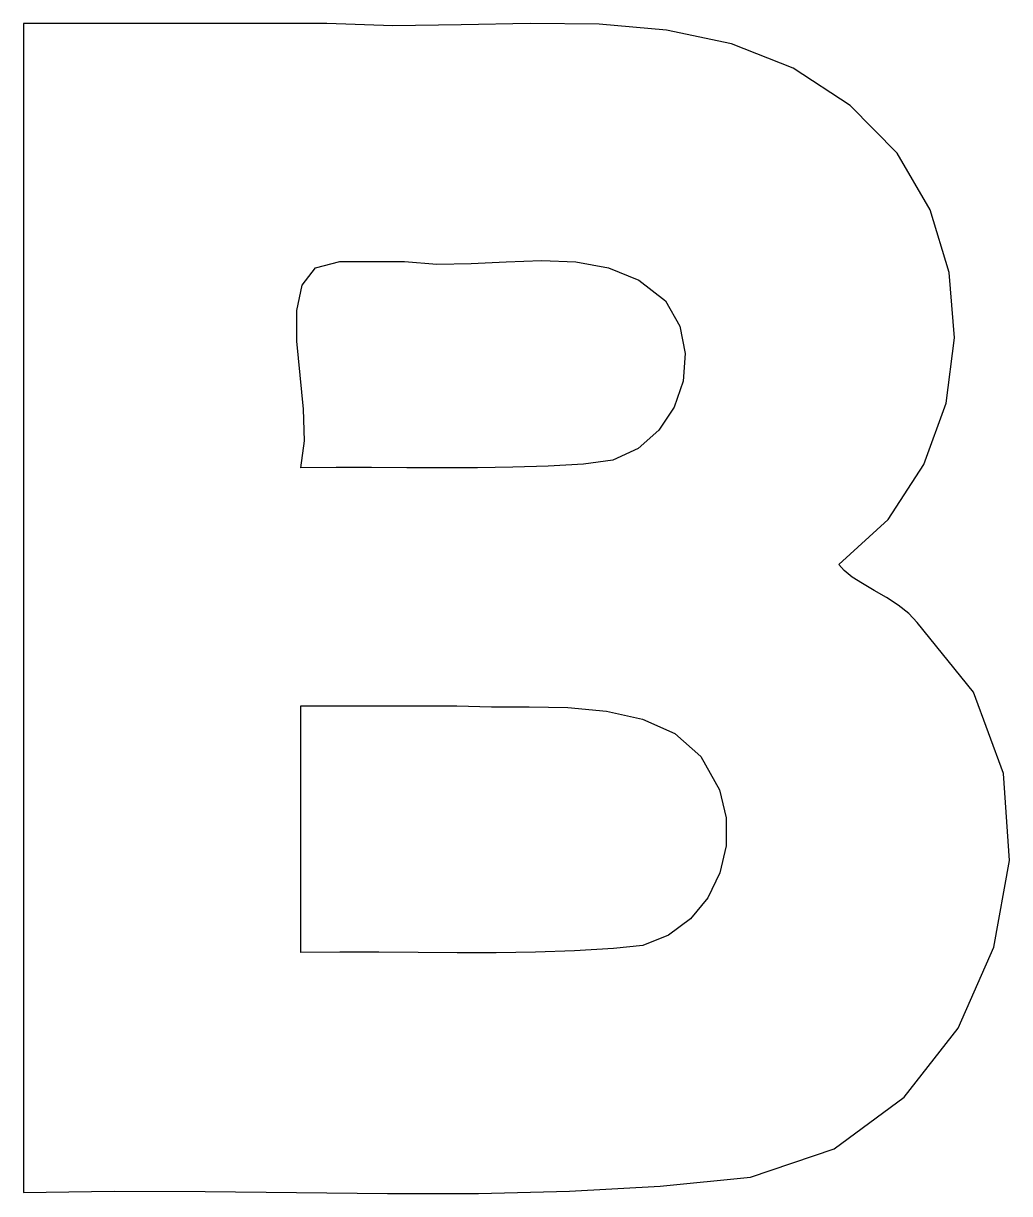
# Model space of a CAD drawing. Extents: x 14 to 74.7, y 7.1 to 79.
import ezdxf

# ---------------------------------------------------------------- set-up
doc = ezdxf.new("R2010")
doc.units = 0
doc.layers.add('Layer_1', color=7, linetype='CONTINUOUS')

msp = doc.modelspace()

# ---------------------------------------------------------------- linework, layer by layer
at = {"layer": 'Layer_1', "color": 7}
for points in [[(14, 77.439368), (14, 68.648743), (14, 59.858118), (14, 51.067493), (14, 42.276868), (14, 33.486243), (14, 24.695618), (14, 15.904993), (14, 7.114368), (19.591133, 7.198057), (25.19506, 7.177217), (30.805759, 7.109121), (36.417206, 7.051041), (42.023377, 7.060249), (47.618249, 7.194025), (53.195798, 7.50964), (58.75, 8.064368), (63.916722, 9.803856), (68.217251, 12.979492), (71.530064, 17.23408), (73.733635, 22.210422), (74.706439, 27.551319), (74.326951, 32.899574), (72.473646, 37.89799), (69.025, 42.189368), (68.505318, 42.740195), (67.855098, 43.248797), (67.127689, 43.721435), (66.37644, 44.164373), (65.654698, 44.583872), (65.015812, 44.986196), (64.51313, 45.377607), (64.2, 45.764368), (67.234697, 48.528159), (69.434902, 51.902633), (70.796832, 55.691638), (71.316706, 59.699026), (70.990742, 63.728642), (69.815158, 67.584339), (67.786171, 71.069964), (64.9, 73.989368), (61.387874, 76.301524), (57.594561, 77.793584), (53.586941, 78.635468), (49.431891, 78.997093), (45.196294, 79.048377), (40.947026, 78.959239), (36.750969, 78.899597), (32.675, 79.039368), (30.340625, 79.039368), (28.00625, 79.039368), (25.671875, 79.039368), (23.3375, 79.039368), (21.003125, 79.039368), (18.66875, 79.039368), (16.334375, 79.039368), (14, 79.039368), (14, 78.939368), (14, 78.839368), (14, 78.739368), (14, 78.639368), (14, 78.539368), (14, 78.439368), (14, 78.339368), (14, 78.239368), (14, 78.139368), (14, 78.039368), (14, 77.939368), (14, 77.839368), (14, 77.739368), (14, 77.639368), (14, 77.539368), (14, 77.439368)], [(37.45, 64.389368), (39.450134, 64.231018), (41.557886, 64.26737), (43.720767, 64.380841), (45.886289, 64.453841), (48.001961, 64.36878), (50.015296, 64.008073), (51.873806, 63.25413), (53.525, 61.989366), (54.397073, 60.417592), (54.743652, 58.732858), (54.612722, 57.036718), (54.052273, 55.430729), (53.110289, 54.016444), (51.834758, 52.895418), (50.273666, 52.169207), (48.475, 51.939366), (46.30331, 51.813413), (44.129718, 51.739885), (41.954701, 51.706541), (39.778738, 51.701181), (37.602309, 51.711501), (35.42589, 51.725301), (33.249961, 51.730341), (31.075, 51.714389), (31.311242, 53.362522), (31.242674, 55.315464), (31.030811, 57.411701), (30.837166, 59.489721), (30.823246, 61.388012), (31.150571, 62.945062), (31.98065, 63.999358), (33.474994, 64.389389), (33.97187, 64.389389), (34.468744, 64.389389), (34.965619, 64.389389), (35.462494, 64.389389), (35.95937, 64.389389), (36.456244, 64.389389), (36.953119, 64.389389), (37.45, 64.389368)], [(40.675, 37.064368), (42.806483, 36.992528), (45.125721, 36.993728), (47.523177, 36.949272), (49.889317, 36.740523), (52.114605, 36.24882), (54.089505, 35.355502), (55.704482, 33.941912), (56.85, 31.889388), (57.268192, 30.177664), (57.262752, 28.448901), (56.869203, 26.782042), (56.123135, 25.256034), (55.060115, 23.949819), (53.715711, 22.942344), (52.125491, 22.312552), (50.325022, 22.139388), (47.922655, 21.993628), (45.518062, 21.910254), (43.111801, 21.87443), (40.70443, 21.87131), (38.296509, 21.886086), (35.888594, 21.90391), (33.481246, 21.90991), (31.075022, 21.889334), (31.075022, 23.786209), (31.075022, 25.683084), (31.075022, 27.579958), (31.075022, 29.476834), (31.075022, 31.373709), (31.075022, 33.270583), (31.075022, 35.167458), (31.075022, 37.064334), (32.275022, 37.064334), (33.475022, 37.064334), (34.675022, 37.064334), (35.875022, 37.064334), (37.075022, 37.064334), (38.275022, 37.064334), (39.475022, 37.064334), (40.675, 37.064368)]]:
    msp.add_lwpolyline(points, dxfattribs=at)

doc.saveas('drawing.dxf')
